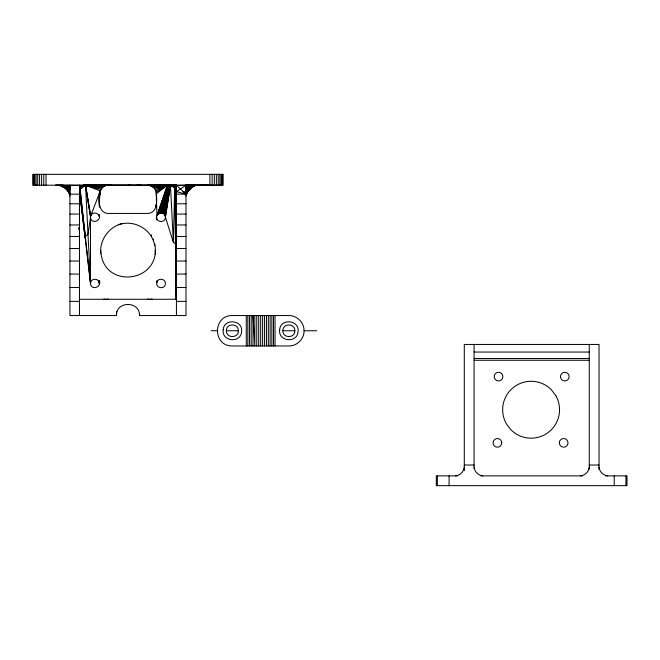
<?xml version="1.0" encoding="UTF-8"?>
<svg xmlns="http://www.w3.org/2000/svg" width="660" height="660" viewBox="0 0 660 660"><rect width="100%" height="100%" fill="white"/><g stroke="black" fill="none" stroke-linecap="round" stroke-linejoin="round"><path stroke-width="0.99" d="M176.17 191.037L176.195 245.149L176.17 189.865L175.939 244.192L173.349 242.228L165.421 217.272C164.975 209.797 153.92 213.477 156.791 220.077M175.461 243.424L175.774 187.621M176.22 191.672L176.22 185.204L168.275 185.204L176.22 185.204L176.22 299.26L174.71 187.58L173.448 185.732L170.412 185.229L172.417 185.221L162.344 185.212M69.762 193.108L69.935 185.336L65.406 186.846L61.24 185.27L64.441 186.219L67.105 188.224L69.044 190.996L69.935 194.147L79.489 194.147M172.961 185.369L83.374 185.188L85.462 185.204L90.511 217.272C90.981 224.738 101.953 221.05 99.19 214.459M99.379 207.256C99.008 200.104 97.465 185.501 108.413 185.204M79.522 190.814L79.588 188.875M99.33 204.839L99.726 193.892L99.305 197.901M69.935 196.061L69.63 192.86M226.405 330.759C226.042 323.053 238.705 323.053 238.351 330.759C238.705 338.464 226.042 338.456 226.405 330.759L238.351 330.759M282.892 330.759C282.529 323.053 295.193 323.053 294.838 330.759C295.193 338.464 282.529 338.456 282.892 330.759L294.838 330.759M99.346 280.475C102.118 287.215 90.997 291.019 90.511 283.486L80.157 189.296M100.666 253.39C99.61 239.638 109.098 226.792 122.397 223.385M139.582 313.516L139.483 315.554L185.996 315.554L185.996 185.279L199.361 185.212M304.07 330.759C304.26 338.885 296.992 346.153 288.865 345.964L232.378 345.964C212.471 346.343 212.619 314.985 232.526 315.546L288.552 315.554C296.794 315.191 304.268 322.517 304.07 330.759L316.701 330.759M99.355 200.962L99.726 193.892C98.522 200.722 98.604 213.37 108.413 213.444L147.518 213.444C158.029 213.205 157.179 199.485 156.073 192.382C155.653 183.01 136.579 185.369 156.882 185.204L150.488 185.724L167.359 185.204L156.989 215.779L156.206 193.892L167.359 185.204L151.866 186.368M116.506 314.539L116.68 311.487M176.435 189.948L176.146 190.822L175.263 188.422L176.146 190.822L176.22 185.204L172.062 185.691L170.412 185.204L172.986 185.245L154.688 185.204L172.747 185.204L170.412 185.237L157.311 215.094L168.531 185.204L156.989 215.779L167.442 185.204L169.339 185.196M69.457 192.035L69.044 190.921L69.457 192.035L69.935 185.336C63.806 187.382 66.998 190.369 69.935 185.336L69.935 315.554L116.449 315.554C115.888 300.762 140.036 300.762 139.483 315.554L139.623 313.582M99.346 281.457L99.198 283.486L99.132 280.673M99.355 198.792L99.726 193.892M85.338 236.445L87.986 234.341L90.775 215.779L100.246 190.921L85.462 185.204L83.721 185.196M156.791 282.727C155.587 288.197 164.62 289.789 165.355 284.237C166.559 278.776 157.525 277.183 156.791 282.727L156.791 280.673M154.679 243.639C162.55 282.81 102.11 290.499 100.807 250.379M63.575 185.204L55.432 185.204L79.712 185.336L79.712 193.892L85.107 237.55L80.075 189.651L79.489 191.738L79.967 188.95M79.489 193.892L79.761 188.908M176.435 193.892L176.435 185.204L185.996 194.147L186.887 190.93L187.415 189.874L185.996 194.073L186.887 190.93L188.818 188.158L191.491 186.161L194.683 185.221L191.491 186.161M106.904 185.336L83.416 185.221L94.108 185.204L83.581 185.353L85.519 185.32L82.384 186.466L81.155 187.654L79.489 191.664L80.668 188.364L83.869 185.625L98.612 185.204M99.355 197.282L99.85 192.382L99.355 195.352M69.556 194.774L69.069 193.52L69.358 190.748M81.155 187.786C79.068 190.888 81.881 186.821 80.668 188.488L79.712 185.336L85.519 185.394L83.102 186.062L81.733 187.225L79.712 185.336L79.786 190.963M99.313 196.408L99.85 192.382M99.132 282.727C98.488 277.637 90.255 278.363 90.511 283.486L79.712 191.614C79.769 186.549 87.252 183.703 92.342 185.204M69.044 190.996L69.935 185.336L67.873 189.098L68.508 190.014L69.935 185.336M165.355 216.513L170.478 185.204L172.969 185.229L170.412 185.212L170.932 185.229L170.429 185.221L157.748 214.475M165.157 215.779L170.478 185.204L173.06 185.237L170.412 185.221L171.831 185.212L171.344 185.237M164.835 215.094L170.478 185.204L172.961 185.279M69.069 193.52L68.467 192.316L69.019 189.651M164.406 214.475L170.478 185.204L171.188 185.229L170.42 185.237L158.285 213.939L159.868 212.685M163.87 213.939L170.478 185.204L172.994 185.311M173.308 186.31L173.448 185.732M79.786 190.756L79.975 189.989M163.243 213.502L170.478 185.204L170.998 185.237M162.558 213.18L170.882 185.237L170.429 185.221L158.903 213.502M185.996 196.061C187.217 190.781 191.581 186.425 196.862 185.204M176.146 190.756L175.263 188.422L176.22 185.204L172.829 186.062L170.412 185.237L159.588 213.18M99.355 193.825L100.246 190.921L99.19 193.71M161.824 212.99L170.478 185.204C173.605 185.311 169.084 184.99 171.254 185.419L170.412 185.204L171.946 185.212L170.412 185.204L171.254 185.419L170.42 185.196L160.322 212.99M99.305 193.743L100.246 190.921M161.073 212.924L170.734 185.229M68.467 192.316L67.757 191.169L68.376 189.461M82.384 186.664L85.305 185.245L87.656 185.204L83.416 185.196L87.656 185.204L83.622 185.221L85.519 185.196L90.775 215.779L91.798 213.238M67.757 191.169L66.941 190.096L67.939 188.463M173.984 186.838L174.438 186.112L174.199 187.019L176.088 190.534L176.22 299.26L175.791 187.572L175.659 189.189M91.096 215.094C92.87 211.621 98.645 212.644 99.132 216.513M174.694 186.4L174.199 187.019L175.659 189.106L176.22 185.204L173.547 186.532C170.989 184.412 173.258 187.498 174.108 185.831M176.187 189.61L176.435 191.656L185.996 185.279L188.059 189.032L189.618 187.44L185.996 185.279L176.435 185.402M186.285 193.116L188.983 190.096L187.96 188.463M186.186 193.116L189.89 189.098L188.562 187.803M187.803 191.268L189.89 189.098L187.613 191.103M66.941 190.096L66.041 189.098L67.337 187.803M187.704 191.276L189.89 189.098L187.671 191.136M187.663 191.227L189.89 189.098M82.384 186.599L81.155 187.852L79.712 185.336L79.975 190.121M190.517 186.714L189.618 187.44L190.517 186.78L185.996 185.279L186.178 193.042M187.679 190.756L190.888 188.191L189.23 187.192M80.281 189.106L85.462 185.204L87.656 185.204L84.043 185.221M156.073 192.382L167.359 185.204L153.103 187.234M201.779 185.212L191.928 185.237L204.014 185.204M59.07 185.204L65.043 188.191L66.676 187.192M199.254 185.212L191.928 185.237M103.81 299.26L105.427 299.112M147.254 299.26L148.88 299.112M191.491 186.236L192.522 185.798M155.686 190.921L167.359 185.204L154.176 188.306M63.971 187.382L66.52 186.45M193.586 185.476L194.593 185.221L192.093 185.245M155.042 189.544L167.359 185.204M104.066 186.368L84.678 185.427L105.443 185.724M101.755 188.306L84.678 185.427L102.828 187.234M90.577 216.513L85.478 185.229L84.678 185.427L85.519 185.196L100.889 189.544M118.676 224.862C133.84 218.914 152.27 229.556 154.712 245.66M187.894 185.212L185.996 185.204L194.683 185.279L191.788 185.254M84.678 185.427L85.519 185.221L90.511 283.486L90.511 217.272M193.553 185.221L194.576 185.221L193.198 185.229M85.371 185.245L83.102 185.188L85.519 185.221L84.117 185.221M62.824 186.664L64.597 186.301M194.634 185.229L191.994 185.237L194.683 185.279L192.217 185.237L194.213 185.229M84.678 185.485L85.519 185.32M171.517 185.444L172.392 185.303M200.087 185.204L185.996 185.279L186.475 191.969M166.023 185.204L165.297 185.204M61.619 186.062L64.391 185.782M84.422 185.221L90.973 185.204L83.581 185.212M162.55 185.212L164.876 185.204M171.691 185.229L170.412 185.204L172.895 185.237L170.429 185.221L165.421 217.272C165.668 222.395 157.435 223.113 156.791 218.023M164.744 185.212L162.607 185.221L164.695 185.212M60.365 185.575L63.236 185.468M101.624 185.204L104.981 185.212L103.694 185.204M171.105 185.229L171.765 185.229L161.312 185.204M166.774 185.204L166.089 185.204M172.771 185.229L170.453 185.204L173.349 242.228L174.71 187.58L173.547 186.458L175.263 188.356L173.547 186.466L174.199 187.085L176.22 185.204L174.776 187.72L175.263 188.422M172.573 185.221C166.237 183.818 177.68 189.527 173.77 186.648M108.859 185.229L111.647 185.204L100.947 185.204M168.275 185.204L173.093 185.229L165.058 185.204M104.057 185.204L105.402 185.204M192.307 185.237L209.896 185.204L209.896 174.339M96.038 185.204L96.64 185.204M96.83 185.204L97.4 185.204M193.38 185.237L199.898 185.212M136.834 185.221L141.19 185.204M192.002 185.229L205.318 185.204M221.273 185.204L185.996 185.279L186.887 190.93M85.057 185.204L83.168 185.204L85.519 185.212L84.637 185.221M176.435 194.147L185.996 194.147L184.272 191.705M69.935 203.775L79.489 203.775M176.435 203.775L185.996 203.775M69.935 214.063L79.489 214.063M176.435 214.063L185.996 214.063M69.935 224.961L79.489 224.961M176.435 224.961L185.996 224.961M69.935 236.453L79.489 236.453M176.435 236.453L185.996 236.453M69.935 248.498L79.489 248.498M176.435 248.498L185.996 248.498M69.935 261.046L79.489 261.046M176.435 261.046L185.996 261.046M69.935 274.073L79.489 274.073M176.435 274.073L185.996 274.073M69.935 287.521L79.489 287.521M176.435 287.521L185.996 287.521M79.489 299.26L176.435 299.26M69.935 301.364L79.489 301.364M176.435 301.364L185.996 301.364M211.159 330.759L217.173 330.759M474.07 352.052L589.264 352.052M474.07 358.52L589.264 358.52M474.07 360.261L589.264 360.261M464.293 465.019L474.07 465.019M589.264 465.019L599.041 465.019M457.776 475.885L436.318 475.885L436.318 485.661L627 485.661L627 475.885L605.509 475.885M480.711 475.885L582.631 475.885M173.002 185.204L97.564 185.204M99.883 185.204L108.224 185.212M200.178 185.204L207.883 185.221M106.862 185.204L111.21 185.212M100.04 185.204L102.597 185.212L100.889 185.204M172.45 185.237L170.569 185.229L172.771 185.336M254.834 315.554L254.834 345.964L252.978 315.554L251.171 315.546L251.171 345.964M185.996 185.204L188.009 185.212M104.437 185.204L106.004 185.212M252.45 315.546L253.176 315.554M162.145 185.212L172.953 185.212L170.412 185.229L171.955 185.806L171.254 185.353M101.813 185.204L102.25 185.204M192.588 185.435L195.566 185.575M150.505 299.112L152.13 299.26M107.052 299.112L108.677 299.26M191.507 185.782L194.312 186.062L192.398 185.823M170.412 185.221L171.023 185.361M191.309 186.301L193.108 186.664M61.24 185.27L65.406 186.772M189.37 186.45L191.961 187.382M173.069 186.153L173.547 186.532L172.062 185.617L172.573 185.873M172.829 186.062L173.547 186.532M173.2 186.236L175.659 189.115L175.865 187.498L175.659 189.115L174.982 187.968M65.043 188.191L66.041 189.098M183.059 191.392L185.996 194.147L176.22 191.598L176.212 189.775M188.818 188.158L185.996 185.279L187.415 189.948M185.996 193.957L186.368 194.774L186.186 192.159M187.531 189.461L188.174 191.169M78.928 227.766L79.489 229.746L78.961 227.758M78.944 228.591L79.489 230.563M175.948 189.923L176.088 190.534M156.626 206.588L156.206 204.757L156.304 206.712M187.077 190.534L187.465 192.316M599.222 468.286L599.041 467.197A9.776 9.776 0 0 0 607.736 475.885M156.519 206.695L156.206 204.757L156.412 206.638M79.712 185.336L80.272 189.321M174.446 186.706L174.537 187.39M79.712 191.614L85.107 234.341M153.368 239.027L153.483 241.09M186.227 192.002L186.368 194.774L186.227 191.73M155.125 250.379L155.314 254.389M151.396 234.811L151.478 236.8M625.961 475.885L625.961 485.661M614.229 475.885L614.229 485.661M599.041 469.639L599.041 344.446L464.293 344.446L464.293 470.63M589.264 344.446L589.264 469.128M474.07 344.446L474.07 468.674M449.089 475.885L449.089 485.661M437.349 475.885L437.349 485.661M275.022 315.554L275.022 345.964M273.496 315.554L273.496 345.964M271.862 315.554L271.862 345.964M270.138 315.554L270.138 345.964M268.331 315.554L268.331 345.964M266.467 315.554L266.467 345.964M264.561 315.554L264.561 345.964M262.614 315.554L262.614 345.964M260.65 315.554L260.65 345.964M258.695 315.554L258.695 345.964M256.748 315.554L256.748 345.964M252.978 315.554L252.978 345.964M249.447 315.546L249.447 345.964M247.813 315.546L247.813 345.964M246.279 315.546L246.279 345.964M222.717 174.339L222.758 185.204M222.107 174.339L222.107 185.204M221.141 174.339L221.141 185.204M219.829 174.339L219.829 185.204M218.229 174.339L218.229 185.204M216.373 174.339L216.373 185.204M214.327 174.339L214.327 185.204M212.149 174.339L212.149 185.204M176.435 185.204L176.435 315.554M83.869 185.831L83.102 186.202M79.489 185.336L79.489 315.554M68.508 190.014L67.873 189.098M46.035 174.339L46.035 185.204M43.783 174.339L43.783 185.204M41.605 174.339L41.605 185.204M39.559 174.339L39.559 185.204M37.703 174.339L37.703 185.204M36.102 174.339L36.102 185.204M34.79 174.339L34.79 185.204M33.825 174.339L33.825 185.204M33.214 174.339L33.173 185.204M482.765 475.885A9.776 9.776 0 0 1 474.07 467.197M589.264 467.197A9.776 9.776 0 0 1 580.577 475.885M464.293 467.197A9.776 9.776 0 0 1 455.606 475.885M223.187 329.851C221.471 341.649 240.958 343.563 241.568 331.658C243.284 319.869 223.798 317.955 223.187 329.851M279.675 329.851C277.951 341.649 297.445 343.563 298.048 331.658C299.772 319.869 280.286 317.955 279.675 329.851M559.416 442.01L559.342 443.14A4.348 4.348 0 0 0 565.768 446.663A4.348 4.348 0 0 0 566.247 439.345A4.348 4.348 0 0 0 559.416 442.01M190.888 188.191L188.488 190.088L190.888 188.191M130.721 185.188L128.089 185.204L130.721 185.188M222.931 174.339L33 174.339L33 185.204L222.931 185.204L222.931 174.339M171.254 185.419L170.594 185.237L171.254 185.419M555.753 395.497L551.232 389.606A28.462 28.462 0 0 0 506.459 423.959L510.98 429.85A28.462 28.462 0 0 0 555.753 395.497M186.854 193.52L186.532 190.806L186.854 193.52M501.757 442.984L501.641 441.853A4.348 4.348 0 0 0 494.728 439.444A4.348 4.348 0 0 0 495.462 446.729A4.348 4.348 0 0 0 501.757 442.984M560.538 377.438L560.464 376.299A4.348 4.348 0 0 1 566.899 372.801A4.348 4.348 0 0 1 567.361 380.111A4.348 4.348 0 0 1 560.538 377.438M496.369 380.366A4.348 4.348 0 0 0 502.887 376.604A4.348 4.348 0 0 0 496.369 372.834A4.348 4.348 0 0 0 496.369 380.366"/></g></svg>
